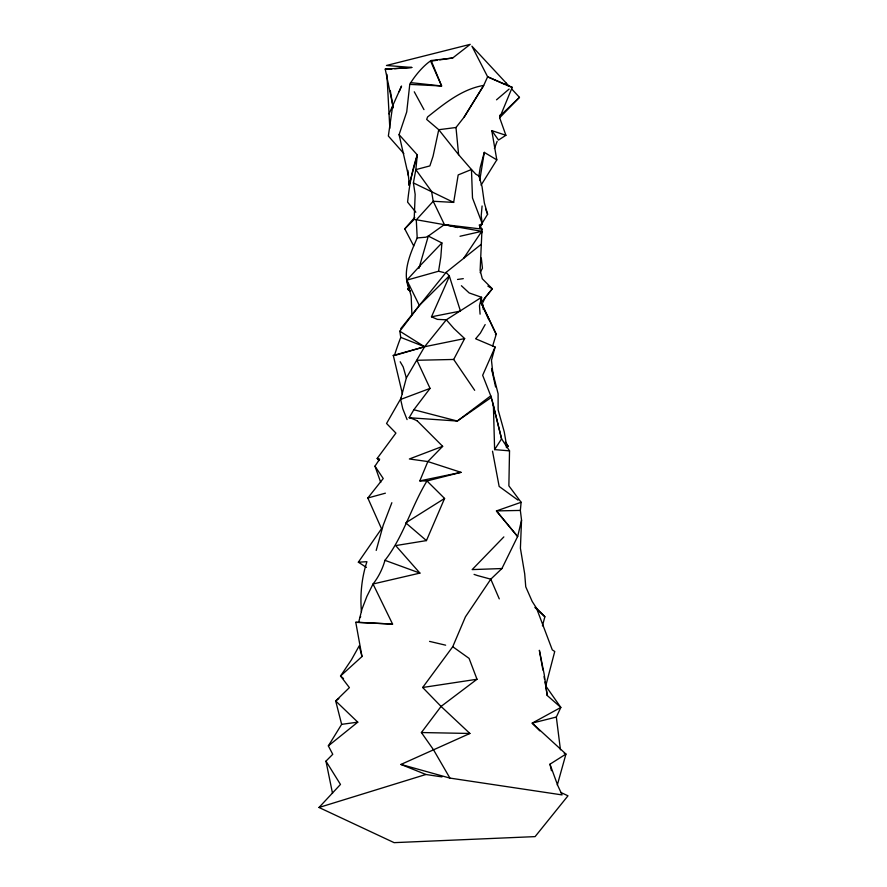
<?xml version="1.0" encoding="UTF-8"?>
<svg xmlns="http://www.w3.org/2000/svg" width="887" height="887" viewBox="0 0 887 887"><rect width="100%" height="100%" fill="white"/><g stroke="black" fill="none" stroke-linecap="round" stroke-linejoin="round"><path stroke-width="1.33" d="M488.815 319.775L481.098 302.545L492.296 288.785L482.295 278.784A48.852 35.303 -31.6 0 1 481.974 277.553L480.133 270.302L482.007 229.123L479.191 225.054L482.295 223.757L481.197 215.896L482.084 205.972M481.752 232.893L481.763 231.319L414.185 219.366L404.76 228.879L413.719 245.932M485.156 324.575L480.344 333.157L476.23 338.08A63.72 17.895 -23.2 0 1 475.62 338.767L495.112 347.017L482.661 375.29L491.365 397.409L501.565 438.843L509.526 450.862L508.872 485.832L521.124 502.275L520.347 510.424L521.545 520.137L520.403 548.221L524.705 573.878L525.747 586.795L532.178 601.419L536.535 608.227L544.873 616.753L542.423 625.889M414.185 219.366L415.16 194.386L413.397 182.91L415.837 169.628L417.322 154.903L399.083 134.669L406.723 111.917L409.772 84.387L441.626 85.984L431.149 60.527L452.692 57.999L470.221 44.35L386.444 65.483L411.801 67.456L394.593 68.709M408.364 287.066C402.421 271.045 410.614 252.862 417.2 237.938L425.993 237.195L428.31 236.064L441.892 242.96L440.828 257.008L438.566 271.234L406.834 280.148L411.169 296.125L411.912 314.818M481.098 302.545L496.265 334.155L495.434 334.554A25.424 19.026 16.4 0 1 495.922 333.9L481.098 302.545L481.563 297.278L469.179 292.954L461.395 285.736M480.189 226.418L487.617 214.222L484.346 202.923L482.051 186.691L478.925 175.925L480.233 167.443L484.28 152.376L496.809 159.871L481.076 185.161M417.2 237.938L416.291 219.898L433.211 201.26L453.656 202.402L458.18 174.927L471.463 169.506L475.864 174.218L478.925 175.925M479.734 180.405L484.291 152.353M521.545 520.137L517.642 536.624L496.432 510.923L521.124 502.275M505.9 135.29L491.786 130.622L498.538 140.057L505.9 135.29L499.658 117.749L500.179 115.088M511.633 88.911L519.46 97.348L499.658 117.749L500.201 115.133M407.078 419.584L402.776 408.785L400.658 399.438L406.346 377.951L424.596 346.739L446.327 319.797L481.563 297.278L479.479 305.782L480.089 314.175M376.199 550.417L383.184 525.315L391.854 502.707M494.414 148.517L497.152 141.321M332.525 793.377L325.961 761.146L332.758 754.294L328.345 745.889L341.639 724.346L335.696 700.974L349.4 687.625L340.541 676.005L361.996 656.535L355.776 622.308L358.658 622.352L361.94 609.28L366.874 596.43L373.028 584.012C378.549 576.982 382.552 568.922 384.958 560.329C403.596 536.602 411.269 506.599 426.98 480.965L461.018 472.339L427.844 461.562L409.373 458.978L442.668 446.316L417.212 420.837M560.451 749.803L556.326 717.051L560.839 707.438L545.738 685.917L554.741 651.49L552.279 649.861L536.535 608.227M415.848 212.237L407.599 202.136C409.262 186.037 411.956 170.382 417.322 154.903L409.129 185.028M495.112 347.017L491.476 360.322L492.873 373.471M419.041 267.985L428.31 236.064L444.409 224.577L482.007 229.123M557.313 784.995L565.95 754.072L532.189 723.127L560.839 707.438L547.212 695.486L545.948 687.281M492.673 345.963L496.265 334.155M394.549 355.232L395.613 351.784A310.35 298.509 72.4 0 1 399.549 340.553L400.758 337.393L399.815 331.206L419.351 305.45L446.072 272.398L481.386 244.191M355.776 622.308L392.586 624.093L373.028 583.99L419.917 573.102L395.691 545.583L426.436 540.593L444.587 498.439L426.98 480.965L419.817 480.887L427.844 461.562L442.668 446.316M499.658 117.749L512.231 87.358L487.628 76.792L471.917 46.179L508.994 86.072M399.161 91.694L401.534 86.05L389.049 113.88M441.948 776.901L425.893 774.484L400.957 764.439L469.899 733.471L441.061 706.429L422.667 687.492L452.747 646.712L465.42 616.864L490.788 579.178L501.92 568.545L517.631 536.48L496.432 510.923L520.347 510.424M479.545 227.804L482.295 223.757L472.494 197.978L471.463 169.506L458.623 154.704L455.985 127.506L464.067 117.217L483.67 85.518L487.628 76.792L505.135 84.587M474.678 390.313L453.689 359.457L464.655 338.568L453.911 328.5L446.327 319.797L437.369 319.375L431.481 316.803L448.378 278.64L449.288 275.868L446.072 272.398M482.783 302.611L485.167 297.733L492.296 288.785L487.861 286.091M480.155 272.675L482.439 268.229L481.308 258.006M409.528 285.658L407.654 289.206L409.894 290.825M418.941 267.941L420.194 265.579L441.892 242.96M401.39 397.576L386.555 423.476L395.912 433.089L377.186 458.446L378.949 460.575M453.689 359.457L416.945 360.277L430.062 388.395L413.852 409.739L409.162 417.722A121.452 26.166 50.4 0 1 417.2 420.837M464.067 117.217L483.67 85.518M509.526 450.862L494.613 449.609L501.565 438.843L491.975 399.893M431.149 60.527C422.789 65.926 413.741 77.324 409.772 84.387M463.646 258.328L481.763 231.319L460.02 236.264M366.42 567.414L358.359 562.203L381.51 528.73L367.828 497.995L383.239 478.525L374.968 466.163L379.669 459.133L377.186 458.446M564.243 753.396L565.95 754.072L549.973 764.195L557.723 785.438L562.092 794.918L449.909 778.087L433.521 749.803L421.403 732.54L441.061 706.429L477.006 679.254L469.079 658.376L452.747 646.712M400.724 328.711L419.351 305.45L449.288 275.868L460.453 311.071L431.481 316.803M404.76 228.879L414.761 217.393M420.194 265.579L406.834 280.148L419.351 305.45M560.717 792.413L567.99 795.805L535.094 836.618L394.127 842.65L319.01 807.48L340.475 784.441L325.961 761.146M496.52 99.821L509.116 89.077M503.849 536.912L472.172 569.598L501.92 568.545M500.39 115.609L519.46 97.348M328.345 745.889L357.771 722.162L335.696 700.974L338.834 698.524M490.788 395.824L457.315 421.048L409.162 417.722M491.365 397.409L457.315 421.048L413.852 409.739M444.587 498.439L405.758 522.853L426.436 540.593M400.658 399.438L430.062 388.395M319.01 807.48L425.893 774.484M395.757 355.166L424.596 346.739L464.655 338.568M367.828 497.995L385.39 493.183M399.815 331.206L424.596 346.739L393.307 355.454L402.421 393.895M556.326 717.051L532.189 723.127L539.795 730.866M483.282 85.485C461.805 89.265 444.265 103.735 427.601 116.94L426.669 119.423L438.755 129.713L458.623 154.704M419.817 480.887L461.018 472.339M457.526 279.46L463.291 278.651M422.667 687.492L477.006 679.254M437.125 60.249L430.638 61.192L441.626 85.984L410.459 82.602M439.719 59.872L452.692 57.999M341.639 724.346L357.771 722.162M455.985 127.506L438.755 129.713L433.056 156.256L429.873 165.913L415.837 169.628L431.592 191.437L433.211 201.26L444.409 224.577L457.747 227.549M358.359 562.203L366.93 561.693C361.641 577.692 360.022 594.9 361.419 611.664M391.943 68.909L385.235 69.131L393.307 107.848M385.235 69.131L411.801 67.456M421.403 732.54L469.899 733.471M358.658 622.352L392.586 624.093M444.043 272.586L438.566 271.234M445.64 645.182L429.552 641.39M400.957 764.439L449.909 778.087M512.231 87.358L506.388 85.141L506.344 83.223M384.958 560.329L419.917 573.102M400.758 337.393L424.596 346.739M413.397 182.91L453.656 202.402M518.019 500.146L499.148 486.431L492.518 451.195M343.535 678.566L340.541 676.005L351.44 659.773L359.213 645.858L361.996 656.535M410.426 291.213L407.654 289.206A31.61 10.267 -17.1 0 0 408.707 288.652M534.85 607.418L544.873 616.753M403.818 153.529L388.351 136.033L392.775 105.22L390.28 90.585M505.346 441.926L508.295 446.56L506.2 443.256L504.248 431.869L498.139 409.894L498.106 393.75L491.708 368.471M400.17 361.752L403.186 366.896L406.346 377.951M414.262 91.793L423.975 109.622M499.27 598.88L490.788 579.178L477.638 575.596A129.103 84.587 43.4 0 1 474.079 574.388M374.979 466.185L380.723 482.417M485.632 209.077L487.617 214.222M399.083 134.669L408.452 175.925M549.973 764.195L551.448 770.692M491.742 369.702L495.589 386.943M542.911 670.084L539.363 650.293L544.163 674.12L547.212 695.486M544.086 676.681L544.563 679.32M545.028 681.959L545.738 685.917M491.786 130.622L496.809 159.871M407.854 170.404L409.317 184.696M483.337 309.574L482.794 304.03M506.2 443.256L506.444 447.691M494.613 449.609L493.383 404.716M386.92 74.375L389.825 128.293M409.073 185.372L408.896 181.425M360.721 616.687A347.981 107.97 18.9 0 1 360.222 617.33M394.327 355.454A64.607 19.048 26.4 0 1 393.185 355.365"/></g></svg>
